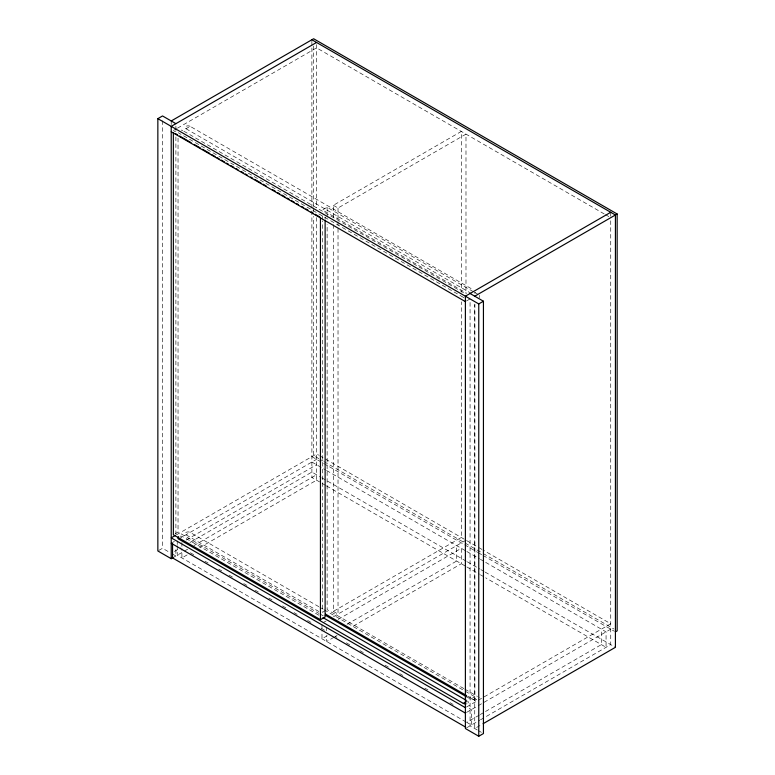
<?xml version="1.0" encoding="UTF-8"?>
<svg xmlns="http://www.w3.org/2000/svg" width="775" height="775" viewBox="0 0 775 775"><rect width="100%" height="100%" fill="white"/><g stroke="black" fill="none" stroke-linecap="round" stroke-linejoin="round"><path stroke-width="0.58" stroke-dasharray="3.88 2.91" d="M173.309 130.568L176.448 128.757M177.494 128.156L316.568 47.856L604.452 214.074M174.297 131.857L176.167 130.772M190.137 126.335A2.935 1.695 0 0 0 185.99 126.335A2.935 1.695 0 0 0 185.99 128.727L190.137 126.335L472.721 289.482M473.302 291.662L327.127 207.274L322.448 209.977L466.531 293.163M333.347 217.397L333.347 205.307L461.309 131.43L461.309 292.165M333.347 205.307L338.026 208.01L465.988 134.133L465.988 293.657M466.434 301.01L470.619 298.598M175.227 533.675L178.037 532.057L318.864 613.364M176.448 534.827L316.568 453.937L318.661 455.138M158.778 550.434L162.527 548.274L169.725 552.43M172.263 542.645L174.423 541.396M178.638 539.042L316.568 459.333M186.087 540.068L316.568 464.738M174.346 551.48L180.594 547.877M189.972 542.461L311.889 472.072L320.753 477.197M172.554 557.923L187.676 549.194M193.934 545.581L316.568 474.775M187.133 554.91L181.912 557.923L181.912 548.419M199.659 547.673L316.568 480.18L316.568 217.562M325.258 610.719L322.448 612.347L322.448 220.856M333.347 224.643L333.347 611.378L461.309 537.501L461.309 301.833M323.02 622.742L326.159 620.94M333.463 616.716L465.988 540.204M338.142 619.419L461.309 548.312L461.309 563.745L351.714 627.023M327.195 635.771L321.983 638.784L321.983 630.472M347.035 624.321L456.63 561.042L456.63 545.61M333.967 637.273L326.662 641.487L326.662 635.548M335.013 636.663L337.096 635.461M470.667 699.157L474.813 696.764A2.935 1.695 0 0 1 474.813 699.157A2.935 1.695 0 0 1 470.667 699.157L466.482 696.735M467.577 696.134L474.881 700.348L479.56 697.645M466.434 707.081L610.739 623.768L483.019 550.037M466.434 712.487L610.739 629.174M479.25 715.122L466.724 722.358L471.403 725.061L471.403 709.619L466.724 706.916M480.297 714.521L484.472 712.109M485.518 711.508L601.371 644.616L601.371 629.174M466.724 727.754L479.754 720.237M480.49 719.81L610.739 644.616L610.739 219.538M479.957 725.526L474.746 728.529L474.746 304.662M605.498 214.675L609.692 217.097M474.339 292.272L478.514 294.684M185.99 128.727L470.667 293.086M183.83 131.178L465.368 293.725M463.314 297.329L178.638 132.971A2.935 1.695 0 0 1 178.25 132.699M319.707 455.748L477.787 547.014M478.834 547.615L481.972 549.427M318.854 458.655L313.623 455.632L313.623 216.38M319.901 459.255L323.039 461.067M324.086 461.677L482.137 552.924M483.183 553.524L614.013 629.058M311.889 456.63L464.177 544.554M464.7 544.864L477.787 552.41M478.301 552.72L482.486 555.132M483.019 555.433L614.372 631.276M311.889 462.036L325.49 469.892M326.537 470.502L465.775 550.889M466.821 551.49L479.386 558.746M480.432 559.347L484.617 561.768M485.663 562.369L606.06 631.877L606.06 647.319L485.663 577.811M321.799 477.797L466.269 561.207M467.315 561.807L479.88 569.063M480.926 569.664L484.065 571.485M485.111 572.086L615.418 647.319M325.49 485.334L311.889 477.478L311.889 39.758M326.537 485.944L465.775 566.322M466.821 566.932L479.386 574.188M480.432 574.788L484.617 577.21M333.347 611.378L338.026 614.081L338.026 227.346M463.905 688.607L327.127 609.644L327.127 224.188M464.942 689.208L477.478 696.444M318.874 606.728L190.137 532.406A2.935 1.695 0 0 0 185.99 532.406A2.935 1.695 0 0 0 185.99 534.798L321.005 612.744M319.92 607.329L323.059 609.15M324.105 609.751L474.813 696.764M319.91 613.965L324.076 616.377M318.845 615.205L182.784 536.649A2.935 1.695 0 0 0 180.255 536.174M190.35 552.759L194.535 555.171M205.007 561.216L208.146 563.028M218.618 569.073L221.757 570.884M229.09 575.118L233.275 577.54M243.737 583.575L246.886 585.396M255.256 590.23L258.395 592.042M268.867 598.087L272.006 599.898M282.478 605.943L286.663 608.356M293.996 612.589L297.135 614.401M307.597 620.446L311.792 622.868M321.208 628.302L325.393 630.724M334.819 636.159L336.912 637.37M346.338 642.814L350.523 645.226M359.949 650.671L364.134 653.083M385.068 665.173L389.253 667.595M399.726 673.64L402.864 675.451M424.855 688.142L427.994 689.953M449.975 702.644L453.113 704.465M466.172 722.038L177.233 555.22L177.233 545.716M172.157 553.825L175.896 555.995L175.896 548.748M477.264 729.982L470.067 725.826L470.067 300.748M478.301 730.583L481.382 732.356M610.739 212.292L610.739 218.327M479.56 295.285L479.56 297.697M474.881 304.023L474.881 700.348M338.026 208.01L338.026 226.135M327.127 207.274L327.127 216.942M326.662 627.237L326.662 630.802M325.122 217.029L325.122 219.441M322.448 216.022L322.448 219.645M321.983 624.534L321.983 629.281M316.568 44.621L316.568 207.894M313.623 45.996L313.623 206.712M313.623 207.923L313.623 211.546M181.912 542.481L181.912 547.227M178.037 138.153L178.037 532.057M177.233 540.969L177.233 544.525M175.896 126.083L175.896 129.706M175.896 136.952L175.896 534.256M171.217 120.968L171.217 124.591M162.527 120.784L162.527 548.274M475.482 292.495A2.935 1.695 0 0 1 474.591 293.202M181.166 130.103A2.935 1.695 0 0 1 182.784 130.578M464.06 297.639A2.935 1.695 0 0 1 463.547 297.445M467.461 701.007A2.935 1.695 0 0 1 467.848 703.128"/><path stroke-width="1.16" d="M173.087 557.613L171.217 558.688L157.848 550.977L157.848 118.653L162.527 115.95L175.896 123.671M171.217 120.968L313.623 38.75L617.152 213.987L617.152 630.869L615.418 631.877M316.568 42.46L171.217 126.373L171.217 558.688M610.739 212.292L465.387 296.205L465.387 728.529L478.756 736.25L483.435 733.547L483.435 301.223L470.067 293.502M474.746 296.205L617.152 213.987M157.848 118.653L478.756 303.926L483.435 301.223M175.402 535.438L171.217 537.85L465.387 707.682M173.358 132.389L173.358 534.76L320.443 619.68L325.122 616.977L325.122 220.652M178.638 536.649A2.935 1.695 0 0 0 178.638 539.042L463.314 703.4L466.424 701.607M483.087 723.714L615.418 647.319L615.418 214.995L311.889 39.758M175.441 133.6L177.533 134.802M179.616 136.003L191.086 142.629M194.225 144.441L200.483 148.054M202.566 149.255L209.87 153.469M211.953 154.68L215.082 156.482M217.174 157.683L219.257 158.894M221.34 160.096L224.469 161.907M226.562 163.108L228.644 164.31M230.727 165.521L233.856 167.322M235.949 168.524L238.032 169.735M241.161 171.537L243.253 172.748M245.336 173.949L247.419 175.15M250.548 176.962L252.64 178.163M254.723 179.374L260.981 182.987M263.064 184.188L266.203 185.99M272.461 189.604L275.59 191.415M277.673 192.617L279.756 193.828M281.848 195.029L284.977 196.831M287.06 198.042L289.143 199.243M291.235 200.444L294.364 202.256M296.447 203.457L298.54 204.668M301.669 206.47L303.752 207.671M305.834 208.882L307.927 210.083M311.056 211.895L313.139 213.096M315.231 214.297L319.397 216.709M171.217 131.779L465.387 301.611M325.577 614.149L466.531 695.533M325.19 615.166L466.482 696.735M323.03 617.617L466.414 700.406M171.217 543.256L465.387 713.087M465.678 727.153L172.554 557.923L172.554 543.672M478.756 303.926L478.756 736.25M320.443 217.31L320.443 619.68M466.143 703.836A2.935 1.695 0 0 1 463.314 703.4"/></g></svg>
